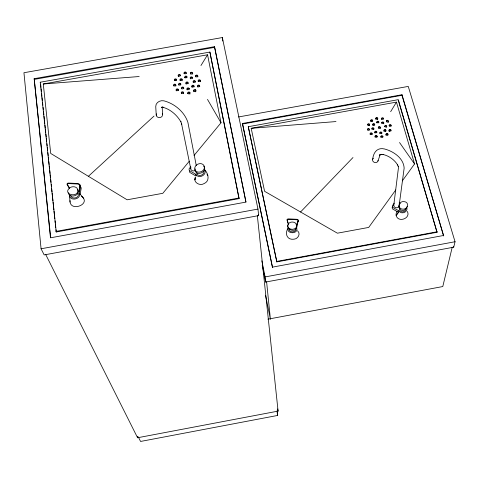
<?xml version="1.0" encoding="UTF-8"?>
<svg xmlns="http://www.w3.org/2000/svg" width="479" height="479" viewBox="0 0 479 479"><rect width="100%" height="100%" fill="white"/><g stroke="black" fill="none" stroke-linecap="round" stroke-linejoin="round"><path stroke-width="0.72" d="M67.21 184.086A1.862 1.03 12.9 0 1 68.659 183.08L77.382 183.487A2.185 1.215 12.7 0 1 79.801 184.672L79.592 191.528L78.155 191.456M81.526 196.198C91.968 204.27 69.605 212.616 70.024 200.623M69.994 202.108L69.515 194.803M203.982 171.386C204.461 175.015 198.366 177.344 196.935 173.673A4.179 3.569 -10.1 0 1 196.827 172.65M296.764 225.926L296.92 223.849M296.806 225.405L298.375 220.286A1.898 1.066 4.6 0 0 296.483 219.28L288.657 218.897A1.617 0.91 4.9 0 0 287.071 219.735M189.439 171.063L189.66 172.183A1.832 1.563 -10.8 0 0 190.169 172.656L196.049 176.092L195.869 174.338L189.786 170.787A1.838 1.569 -10.8 0 1 189.271 170.308L189.049 169.189A2.365 2.012 -10.8 0 1 189.486 168.279L190.78 166.704M401.947 95.303L402.013 94.728L242.47 123.474L242.536 124.031L401.947 95.303L443.644 235.949L402.013 94.728M393.762 205.323L398.42 168.027L398.271 166.177L398.348 166.74L397.486 164.638L397.714 165.051C394.468 159.782 389.02 155.861 382.984 154.466L383.451 154.555L381.194 154.412L381.763 154.316L380.057 154.735L380.619 154.442L379.512 155.364L380.284 154.322L377.961 161.04M399.33 204.108L404.15 168.117C403.617 158.112 393.385 151.256 384.493 148.963C377.23 147.239 373.452 152.364 372.674 159.226M79.64 193.995L80.071 194.576L81.196 188.409A1.85 1.557 -18.8 0 0 81.149 187.744L80.783 187.163M437.04 232.279L398.312 99.65L248.278 126.701L276.802 261.887L437.04 232.279L398.253 100.225M405.935 208.976C405.791 211.981 400.989 213.131 399.785 210.251A3.718 3.215 6.7 0 1 399.714 208.407M452.236 247.17L442.782 286.55L267.917 319.176M296.848 225.908C296.22 230.249 289.005 230.519 287.783 226.411M262.223 265.246L265.647 282.053L453.727 247.188L455.05 241.739L408.258 86.412L238.536 116.954M287.759 226.471L288.083 225.381M394.271 203.126L392.648 205.383A2.102 1.82 5.9 0 0 392.343 206.204L392.642 207.215A1.635 1.413 5.8 0 0 393.139 207.641L398.893 210.844L398.48 212.281L396.145 215.406C397.947 223.088 411.078 218.538 407.36 211.419M183.571 93.615L183.643 93.375A1.138 0.934 -10 0 0 181.607 92.824L181.463 93.046A1.138 0.934 -10 0 0 181.397 93.531M296.788 225.429L298.375 220.286L296.836 224.932M195.222 177.272C193.001 182.397 199.803 186.247 204 183.637C210.353 180.972 208.335 173.164 204.276 169.285M407.342 206.407C406.144 210.059 399.899 210.239 399.085 206.281A4.826 4.167 6.6 0 1 402.396 201.653C413.587 200.575 403.623 217.31 398.947 207.329A4.814 4.161 6.6 0 1 399.252 204.97M397.043 211.305L396.043 213.999L396.145 215.406L398.109 212.82M390.648 111.691L396.462 102.117L251.188 128.318L264.594 191.307L337.402 233.189L368.704 227.423L395.774 189.941M200.958 65.521L207.563 54.786L43.278 83.993L50.708 153.436L127.133 199.797L162.812 193.306L189.307 161.195M402.318 180.87L414.545 163.944L396.462 102.117M194.037 155.465L221.005 122.78L207.563 54.786M300.549 211.993L352.981 157.537M88.393 176.296L154.034 116.068M162.159 107.015L161.573 107.524L162.866 106.919M387.96 122.396L388.068 122.337A1.012 0.838 3.2 0 0 388.235 122.169M45.601 254.295L137.575 437.752L278.089 411.114L257.331 215.544M277.149 410.503L277.682 415.437L140.569 441.452L138.263 436.83M242.685 124.762L272.509 267.605L272.467 267.132L443.752 235.452M265.647 282.053L265.115 276.916L455.05 241.739M258.654 215.616L44.17 254.912L41.074 248.781L23.95 72.73L222.358 37.548L257.971 209.083L258.654 215.616L258.438 214.58M276.802 261.887L276.766 261.414L437.147 231.776M55.977 231.411L238.967 198.013L209.892 52.073L40.242 82.22L56.241 231.986L239.051 198.611L238.967 198.013M41.074 248.781L257.971 209.083M34.183 78.694L214.532 46.673L245.978 202.096L50.481 237.812L34.183 78.694L50.678 237.638M34.446 79.358L214.628 47.361L214.532 46.673M162.183 107.23L161.441 107.326L163.447 107.368L162.788 107.242C170.482 109.32 176.996 115.074 180.918 121.906L180.727 121.343L181.769 124.295L181.541 123.654L190.756 168.877M251.188 128.318L335.989 121.564M43.278 83.993L139.167 76.526M293.352 219.322L293.807 219.586M399.121 203.042L400.396 203.755M398.504 212.299L392.948 209.197A1.629 1.413 5.9 0 1 392.451 208.766L392.151 207.76A2.096 1.814 5.9 0 1 392.457 206.946M79.676 185.044L80.442 185.918A1.856 1.563 -18.7 0 1 80.484 186.582L79.286 193.163L80.071 194.576M80.604 187.008L80.388 186.87A2.383 2 -18.8 0 0 80.155 186.756M77.406 189.295C82.011 194.851 69.599 199.414 68.24 192.833M386.11 135.353L386.032 135.264A1.018 0.85 3.5 0 1 387.463 134.156L387.667 134.3A1.018 0.85 3.5 0 1 387.798 135.335M83.735 198.408L79.286 193.163C81.681 198.899 70.754 201.713 69.491 195.869M296.112 224.705L296.411 225.064M296.471 227.537C299.632 233.944 286.161 234.776 288.124 228.064C284.52 233.507 286.939 240.272 294.028 239.189C298.07 238.979 301.016 233.644 297.531 230.758M193.959 91.758L193.809 91.561A1.138 0.934 -9.2 0 1 195.516 90.339L195.731 90.495A1.138 0.934 -9.2 0 1 195.971 91.172M399.534 142.532L414.545 163.944M203.707 166.135C208.102 171.62 196.24 177.08 195.019 170.189A5.413 4.616 -10.1 0 1 195.103 168.847M206.976 174.158L207.826 175.41M67.557 184.672L69.299 187.63M69.551 188.738L67.096 184.577A1.862 1.03 12.9 0 1 68.551 183.571L77.526 184.002A2.185 1.215 12.7 0 1 79.694 185.163M207.497 99.398L221.005 122.78M375.758 119.067L375.847 119.271A1.006 0.838 2.5 0 0 376.003 119.451M376.835 122.863L376.787 122.762A1.012 0.844 2.6 0 1 377.542 121.762A1.012 0.844 2.6 0 1 378.757 122.408L378.781 122.624A1.012 0.844 2.6 0 1 378.739 122.84M295.836 228.681C296.489 232.746 288.975 233.057 288.975 229.052M40.242 82.22L40.499 82.885M398.893 210.844C400.929 214.76 407.88 212.46 406.934 208.06M189.295 89.256L189.211 89.028A1.138 0.928 -9.6 0 0 187.049 89.417L187.055 89.657A1.138 0.928 -9.6 0 0 187.139 89.89M287.292 220.418L288.633 224.531M288.382 224.31L287.035 220.178A1.617 0.91 4.9 0 1 288.615 219.34L296.669 219.741A1.898 1.066 4.6 0 1 298.339 220.729M70.7 195.624C71.652 200.096 80.298 197.791 78.029 193.486A4.233 3.563 -19.4 0 0 77.682 193.091M453.445 246.26L453.727 247.188M204.886 170.177C206.988 175.23 198.306 179.266 195.869 174.338M248.278 126.701L276.766 261.414M242.47 123.474L272.467 267.132M261.827 260.81L265.115 276.916M265.534 295.214L270.419 319.337L266.587 281.652M214.628 47.361L245.901 201.958M239.051 198.611L209.892 52.073M277.652 408.91L278.089 411.114M277.107 412.515L277.682 415.437M196.276 165.596L187.888 122.337C184.415 111.769 174.458 103.548 163.848 100.818C160.154 100.015 155.621 102.452 155.735 106.572L156.244 115.241M137.377 436.267L137.575 437.752M222.358 37.548L222.801 41.056M380.835 137.269L380.811 137.048A1.018 0.856 3.2 0 1 382.727 136.701L382.817 136.91A1.018 0.856 3.2 0 1 382.847 137.138M379.775 133.407L379.763 133.3A1.018 0.85 3 0 1 381.673 132.952L381.769 133.162A1.018 0.85 3 0 1 381.643 133.803M377.745 118.93L377.721 118.714A1.006 0.838 2.5 0 0 375.776 118.63M40.655 84.37L40.972 87.34M41.128 88.819L41.439 91.788M41.595 93.273L41.907 96.237M42.068 97.722L42.38 100.692M42.535 102.171L42.847 105.141M43.086 107.368L43.32 109.589M43.475 111.074L43.864 114.78M44.026 116.265L44.337 119.235M44.493 120.72L44.804 123.684M44.966 125.169L45.277 128.132M45.433 129.617L45.745 132.587M45.9 134.072L46.218 137.036M46.373 138.521L46.685 141.485M46.918 143.712L47.158 145.939M47.313 147.418L47.625 150.388M47.858 152.615L48.175 155.579M48.331 157.064L48.642 160.034M48.798 161.513L49.115 164.483M49.271 165.968L49.582 168.931M49.738 170.416L50.055 173.38M50.211 174.865L50.523 177.835M50.678 179.32L50.99 182.283M51.229 184.511L51.463 186.732M51.618 188.217L52.013 191.929M52.169 193.408L52.48 196.378M52.636 197.863L52.947 200.827M53.109 202.312L53.42 205.281M53.576 206.76L53.888 209.73M54.049 211.215L54.361 214.179M54.516 215.664L54.828 218.634M55.067 220.855L55.301 223.082M55.456 224.567L55.768 227.531M56.001 229.758L56.241 231.986M162.237 108.026L162.549 114.433M187.81 93.662L187.804 93.537A1.138 0.934 -9.6 0 1 189.971 93.148M186.373 73.515L186.367 73.395A1.126 0.916 -9.5 0 0 184.146 73.55M367.435 130.09A1.012 0.85 2.1 0 1 368.195 129.085L368.459 129.067A1.012 0.85 2.1 0 1 369.429 129.953M374.901 132.97A1.018 0.85 2.7 0 1 374.806 132.761M374.823 132.324A1.018 0.85 2.7 0 1 374.931 132.12L375.099 131.953A1.018 0.85 2.7 0 1 376.781 132.402M376.901 137.311A1.018 0.856 2.8 0 0 377.009 137.114L377.057 136.892A1.018 0.856 2.8 0 0 375.177 136.389L375.063 136.587A1.018 0.856 2.8 0 0 375.141 137.239M389.319 131.45A1.018 0.85 3.6 0 1 389.14 131.288M389.014 131.09A1.018 0.85 3.6 0 1 389.858 129.959A1.018 0.85 3.6 0 1 390.966 130.953M385.817 131.282A1.018 0.85 3.2 0 1 385.679 131.468M384.068 131.432A1.018 0.85 3.2 0 1 383.936 131.24M383.942 130.587A1.018 0.85 3.2 0 1 385.272 130.162L385.499 130.276A1.018 0.85 3.2 0 1 385.882 131.066M389.116 125.833A1.012 0.844 3.5 0 1 390.277 125.151A1.012 0.844 3.5 0 1 391.115 126.133M372.794 125.354A1.012 0.844 2.4 0 1 374.219 124.265L374.422 124.402A1.012 0.844 2.4 0 1 374.656 125.229M369.315 125.732A1.012 0.844 2.1 0 0 369.159 124.396L368.92 124.3A1.012 0.844 2.1 0 0 367.615 125.061M372.638 121.331A1.006 0.838 2.2 0 0 372.566 120.69L372.411 120.51A1.006 0.838 2.2 0 0 370.782 121.456M386.541 127.246A1.012 0.844 3.2 0 0 385.445 125.959L385.2 126.037A1.012 0.844 3.2 0 0 384.667 126.743M377.703 119.145A1.006 0.838 2.5 0 1 377.428 119.51M380.134 128.408A1.012 0.844 2.8 0 1 379.967 128.576M378.284 128.127A1.012 0.844 2.8 0 1 379.302 127.103A1.012 0.844 2.8 0 1 380.242 128.204M370.135 134.395A1.018 0.85 2.4 0 1 370.435 133.587L370.65 133.461A1.018 0.85 2.4 0 1 372.141 134.258M373.746 129.528A1.012 0.844 2.4 0 0 372.836 128.264L372.578 128.294A1.012 0.844 2.4 0 0 371.848 129.114M383.595 123.792A1.012 0.844 3 0 0 383.266 122.624A1.012 0.844 3 0 0 381.877 122.875L381.763 123.073A1.012 0.844 3 0 0 381.721 123.295M386.391 121.888A1.012 0.838 3.2 0 1 386.511 121.259L386.679 121.091A1.012 0.838 3.2 0 1 388.343 121.971M381.589 119.505A1.012 0.838 2.9 0 1 381.494 119.301M381.512 118.864A1.012 0.838 2.9 0 1 383.457 118.942M399.025 206.174A2.688 2.323 6 0 1 395.69 207.664A2.688 2.323 6 0 1 393.87 204.725M378.081 160.411A2.796 2.449 16.6 0 1 374.153 162.303A2.796 2.449 16.6 0 1 373.44 158.19M195.761 91.633A1.138 0.934 -9.2 0 1 195.552 91.818M175.859 86.01A1.132 0.922 -10.3 0 0 174.943 84.795L174.649 84.819A1.132 0.922 -10.3 0 0 173.691 85.927M189.989 93.866A1.138 0.934 -9.6 0 1 189.846 94.088M181.595 88.837A1.138 0.928 -9.9 0 1 181.81 88.136L182.014 87.944A1.138 0.928 -9.9 0 1 183.834 88.435M197.57 86.956A1.138 0.928 -8.9 0 1 198.486 85.729A1.138 0.928 -8.9 0 1 199.785 86.561M194.097 86.944A1.138 0.928 -9.3 0 0 193.756 86.076L193.516 85.945A1.138 0.928 -9.3 0 0 192.037 87.352M200.45 81.508A1.132 0.922 -8.8 0 1 200.342 81.735M198.27 81.658A1.132 0.922 -8.8 0 1 199.18 80.436A1.132 0.922 -8.8 0 1 200.479 81.262M182.248 80.562A1.132 0.922 -9.9 0 1 182.104 80.777M180.17 80.706A1.132 0.922 -9.9 0 1 181.876 79.502L182.086 79.658A1.132 0.922 -9.9 0 1 182.236 79.855M174.452 80.64A1.132 0.922 -10.2 0 1 175.985 79.556L176.242 79.664A1.132 0.922 -10.2 0 1 176.679 80.244M178.362 76.43A1.126 0.916 -9.9 0 1 180.272 75.383L180.427 75.58A1.126 0.916 -9.9 0 1 180.505 75.808M193.211 82.196A1.132 0.922 -9.1 0 1 193.881 81.412L194.163 81.334A1.132 0.922 -9.1 0 1 195.45 82.041M184.894 77.843A1.132 0.916 -9.5 0 1 187.038 77.221M186.205 84.16A1.132 0.922 -9.6 0 1 186.05 83.963M185.966 83.49A1.132 0.922 -9.6 0 1 187.211 82.604A1.132 0.922 -9.6 0 1 188.205 83.574M176.308 90.878A1.138 0.928 -10.2 0 1 176.649 89.759L176.901 89.621A1.138 0.928 -10.2 0 1 178.469 90.25M178.727 85.076A1.132 0.922 -10 0 1 179.607 83.933L179.9 83.897A1.132 0.922 -10 0 1 180.84 84.358M190.403 78.879A1.132 0.922 -9.2 0 1 190.385 78.173L190.528 77.957A1.132 0.922 -9.2 0 1 192.546 78.257M197.815 76.939A1.132 0.916 -8.9 0 0 196.061 75.975L195.857 76.161A1.132 0.916 -8.9 0 0 195.654 76.856M192.654 74.107A1.126 0.916 -9.2 0 0 192.019 72.952A1.126 0.916 -9.2 0 0 190.564 73.55L190.492 73.79A1.126 0.916 -9.2 0 0 190.498 74.029M162.321 113.733A3.185 2.772 -0.8 0 1 159.435 117.612A3.185 2.772 -0.8 0 1 156.441 113.816M194.941 170.65A3.024 2.575 -10.6 0 1 191.648 170.308A3.024 2.575 -10.6 0 1 190.929 167.542M77.969 189.959C78.251 198.551 61.857 194.282 69.856 187.738A5.497 4.616 -19.3 0 1 76.921 188.067L77.969 189.959M79.801 184.672L79.592 191.528L79.801 184.672M204.383 166.812C205.12 172.093 195.713 174.596 194.767 168.925A5.425 4.622 -10.1 0 1 199.001 163.764C201.228 163.099 204.06 164.339 204.383 166.812M377.105 136.341L377.057 136.563A1.018 0.856 2.8 0 1 375.787 137.114A1.018 0.856 2.8 0 1 375.111 136.036L375.219 135.832A1.018 0.856 2.8 0 1 377.105 136.341M381.565 118.301L381.524 118.517A1.012 0.838 2.8 0 0 383.392 119.014L383.499 118.816A1.012 0.838 2.8 0 0 382.823 117.762A1.012 0.838 2.8 0 0 381.565 118.301M296.89 226.92C295.441 234.333 283.035 228.124 289.304 222.939A4.802 4.233 -2.8 0 1 295.645 223.25L296.764 224.95L296.89 226.92M190.444 72.88L190.373 73.113A1.126 0.916 -9.2 0 0 192.396 73.652L192.534 73.437A1.126 0.916 -9.2 0 0 191.899 72.281A1.126 0.916 -9.2 0 0 190.444 72.88M183.517 92.716L183.445 92.956A1.138 0.934 -10 0 1 181.972 93.567A1.138 0.934 -10 0 1 181.337 92.387L181.481 92.166A1.138 0.934 -10 0 1 183.517 92.716M195.432 177.972L194.845 179.87L195.444 177.984M381.925 122.319L381.817 122.516A1.012 0.844 2.9 0 0 383.481 123.396L383.649 123.229A1.012 0.844 2.9 0 0 383.32 122.067A1.012 0.844 2.9 0 0 381.925 122.319M376.811 132.288L376.704 132.491A1.018 0.85 2.7 0 1 375.302 132.743A1.018 0.85 2.7 0 1 374.979 131.563L375.147 131.396A1.018 0.85 2.7 0 1 376.811 132.288M190.408 77.287L190.265 77.502A1.132 0.922 -9.2 0 0 192.019 78.466L192.223 78.281A1.132 0.922 -9.2 0 0 191.983 77.005A1.132 0.922 -9.2 0 0 190.408 77.287M183.643 88.256L183.499 88.477A1.138 0.928 -9.9 0 1 181.912 88.759A1.138 0.928 -9.9 0 1 181.679 87.471L181.882 87.28A1.138 0.928 -9.9 0 1 183.643 88.256M372.033 134.126L371.866 134.294A1.018 0.85 2.4 0 1 370.429 134.234A1.018 0.85 2.4 0 1 370.477 133.03L370.692 132.905A1.018 0.85 2.4 0 1 372.033 134.126M386.733 120.528L386.565 120.696A1.012 0.844 3.2 0 0 387.912 121.9L388.122 121.774A1.012 0.844 3.2 0 0 388.164 120.588A1.012 0.844 3.2 0 0 386.733 120.528M178.122 90.292L177.919 90.477A1.138 0.928 -10.2 0 1 176.326 90.417A1.138 0.928 -10.2 0 1 176.512 89.094L176.769 88.956A1.138 0.928 -10.2 0 1 178.122 90.292M195.947 75.305L195.743 75.49A1.132 0.916 -8.9 0 0 197.103 76.808L197.354 76.67A1.132 0.916 -8.9 0 0 197.528 75.365A1.132 0.916 -8.9 0 0 195.947 75.305M373.428 129.282L373.189 129.372A1.012 0.85 2.4 0 1 371.932 128.779A1.012 0.85 2.4 0 1 372.62 127.737L372.884 127.707A1.012 0.85 2.4 0 1 373.428 129.282M180.206 84.963L179.93 85.058A1.138 0.922 -10 0 1 178.595 84.412A1.138 0.922 -10 0 1 179.475 83.268L179.775 83.232A1.138 0.922 -10 0 1 180.206 84.963M368.938 130.114L368.686 130.186A1.012 0.85 2.1 0 1 367.471 129.54A1.012 0.85 2.1 0 1 368.231 128.528L368.495 128.51A1.012 0.85 2.1 0 1 368.938 130.114M385.499 125.402L385.254 125.474A1.012 0.844 3.2 0 0 385.709 127.073L385.972 127.055A1.012 0.844 3.2 0 0 386.721 126.049A1.012 0.844 3.2 0 0 385.499 125.402M175.122 85.891L174.835 85.969A1.138 0.922 -10.3 0 1 173.56 85.262A1.138 0.922 -10.3 0 1 174.512 84.148L174.811 84.13A1.138 0.922 -10.3 0 1 175.122 85.891M194.049 80.664L193.767 80.747A1.132 0.922 -9.1 0 0 194.097 82.502L194.39 82.478A1.132 0.922 -9.1 0 0 195.336 81.37A1.132 0.922 -9.1 0 0 194.049 80.664M175.302 80.7L175.015 80.658A1.132 0.922 -10.2 0 1 174.386 79.49A1.132 0.922 -10.2 0 1 175.853 78.891L176.11 78.993A1.132 0.922 -10.2 0 1 175.302 80.7M368.632 125.39L368.369 125.348A1.012 0.844 2.1 0 1 367.698 124.289A1.012 0.844 2.1 0 1 368.962 123.744L369.201 123.839A1.012 0.844 2.1 0 1 368.632 125.39M373.434 125.217L373.195 125.121A1.012 0.844 2.4 0 1 372.872 123.953A1.012 0.844 2.4 0 1 374.267 123.702L374.47 123.845A1.012 0.844 2.4 0 1 373.434 125.217M180.661 80.496L180.403 80.394A1.132 0.922 -9.8 0 1 180.17 79.113A1.132 0.922 -9.8 0 1 181.745 78.831L181.96 78.987A1.132 0.922 -9.8 0 1 180.661 80.496M385.553 129.719L385.326 129.605A1.018 0.85 3.2 0 0 384.122 130.881L384.308 131.042A1.018 0.85 3.2 0 0 385.733 130.917A1.018 0.85 3.2 0 0 385.553 129.719M193.636 85.406L193.396 85.28A1.138 0.928 -9.3 0 0 191.917 86.687L192.109 86.867A1.138 0.928 -9.3 0 0 193.708 86.723A1.138 0.928 -9.3 0 0 193.636 85.406M371.183 121.223L370.98 121.079A1.012 0.838 2.2 0 1 371.027 119.894A1.012 0.838 2.2 0 1 372.452 119.948L372.608 120.133A1.012 0.838 2.2 0 1 371.183 121.223M387.727 133.749L387.517 133.605A1.018 0.85 3.4 0 0 386.092 134.713L386.248 134.892A1.018 0.85 3.4 0 0 387.685 134.952A1.018 0.85 3.4 0 0 387.727 133.749M178.595 76.113L178.38 75.957A1.132 0.916 -9.9 0 1 178.565 74.652A1.132 0.916 -9.9 0 1 180.146 74.712L180.296 74.91A1.132 0.916 -9.9 0 1 178.595 76.113M195.612 89.83L195.402 89.675A1.138 0.934 -9.2 0 0 193.69 90.896L193.845 91.094A1.138 0.934 -9.2 0 0 195.438 91.16A1.138 0.934 -9.2 0 0 195.612 89.83M375.895 118.714L375.805 118.505A1.012 0.838 2.5 0 1 376.554 117.511A1.012 0.838 2.5 0 1 377.769 118.151L377.793 118.367A1.012 0.838 2.5 0 1 375.895 118.714M381.823 132.605L381.727 132.396A1.018 0.85 3 0 0 379.817 132.743L379.841 132.964A1.018 0.85 3 0 0 381.062 133.617A1.018 0.85 3 0 0 381.823 132.605M376.931 122.408L376.835 122.205A1.012 0.844 2.6 0 1 377.59 121.205A1.012 0.844 2.6 0 1 378.805 121.846L378.829 122.067A1.012 0.844 2.6 0 1 376.931 122.408M382.871 136.359L382.775 136.15A1.018 0.856 3.2 0 0 380.865 136.497L380.889 136.719A1.018 0.856 3.2 0 0 382.116 137.377A1.018 0.856 3.2 0 0 382.871 136.359M184.104 73.341L184.026 73.119A1.126 0.916 -9.5 0 1 184.972 72.018A1.126 0.916 -9.5 0 1 186.247 72.724L186.253 72.964A1.126 0.916 -9.5 0 1 184.104 73.341M189.169 88.597L189.091 88.364A1.138 0.928 -9.6 0 0 186.924 88.753L186.93 88.992A1.138 0.928 -9.6 0 0 188.217 89.711A1.138 0.928 -9.6 0 0 189.169 88.597M184.846 77.4L184.768 77.173A1.132 0.916 -9.5 0 1 185.714 76.071A1.132 0.916 -9.5 0 1 186.996 76.778L186.996 77.017A1.132 0.916 -9.5 0 1 184.846 77.4M189.929 92.722L189.852 92.489A1.138 0.934 -9.6 0 0 187.684 92.878L187.684 93.124A1.138 0.934 -9.6 0 0 188.977 93.842A1.138 0.934 -9.6 0 0 189.929 92.722M378.584 127.959A1.012 0.844 2.8 0 0 380.29 127.648A1.012 0.844 2.8 0 0 379.087 126.564A1.012 0.844 2.8 0 0 378.584 127.959M389.379 130.899A1.018 0.85 3.6 0 0 391.026 130.402A1.018 0.85 3.6 0 0 389.655 129.45A1.018 0.85 3.6 0 0 389.379 130.899M389.535 126.073A1.012 0.844 3.5 0 0 391.175 125.576A1.012 0.844 3.5 0 0 389.81 124.63A1.012 0.844 3.5 0 0 389.535 126.073M186.289 83.651A1.132 0.922 -9.6 0 0 188.085 82.909A1.132 0.922 -9.6 0 0 186.511 82.041A1.132 0.922 -9.6 0 0 186.289 83.651M198.001 86.819A1.138 0.928 -8.9 0 0 199.677 85.897A1.138 0.928 -8.9 0 0 197.959 85.208A1.138 0.928 -8.9 0 0 198.001 86.819M198.695 81.514A1.132 0.922 -8.8 0 0 200.366 80.598A1.132 0.922 -8.8 0 0 198.653 79.915A1.132 0.922 -8.8 0 0 198.695 81.514"/></g></svg>
